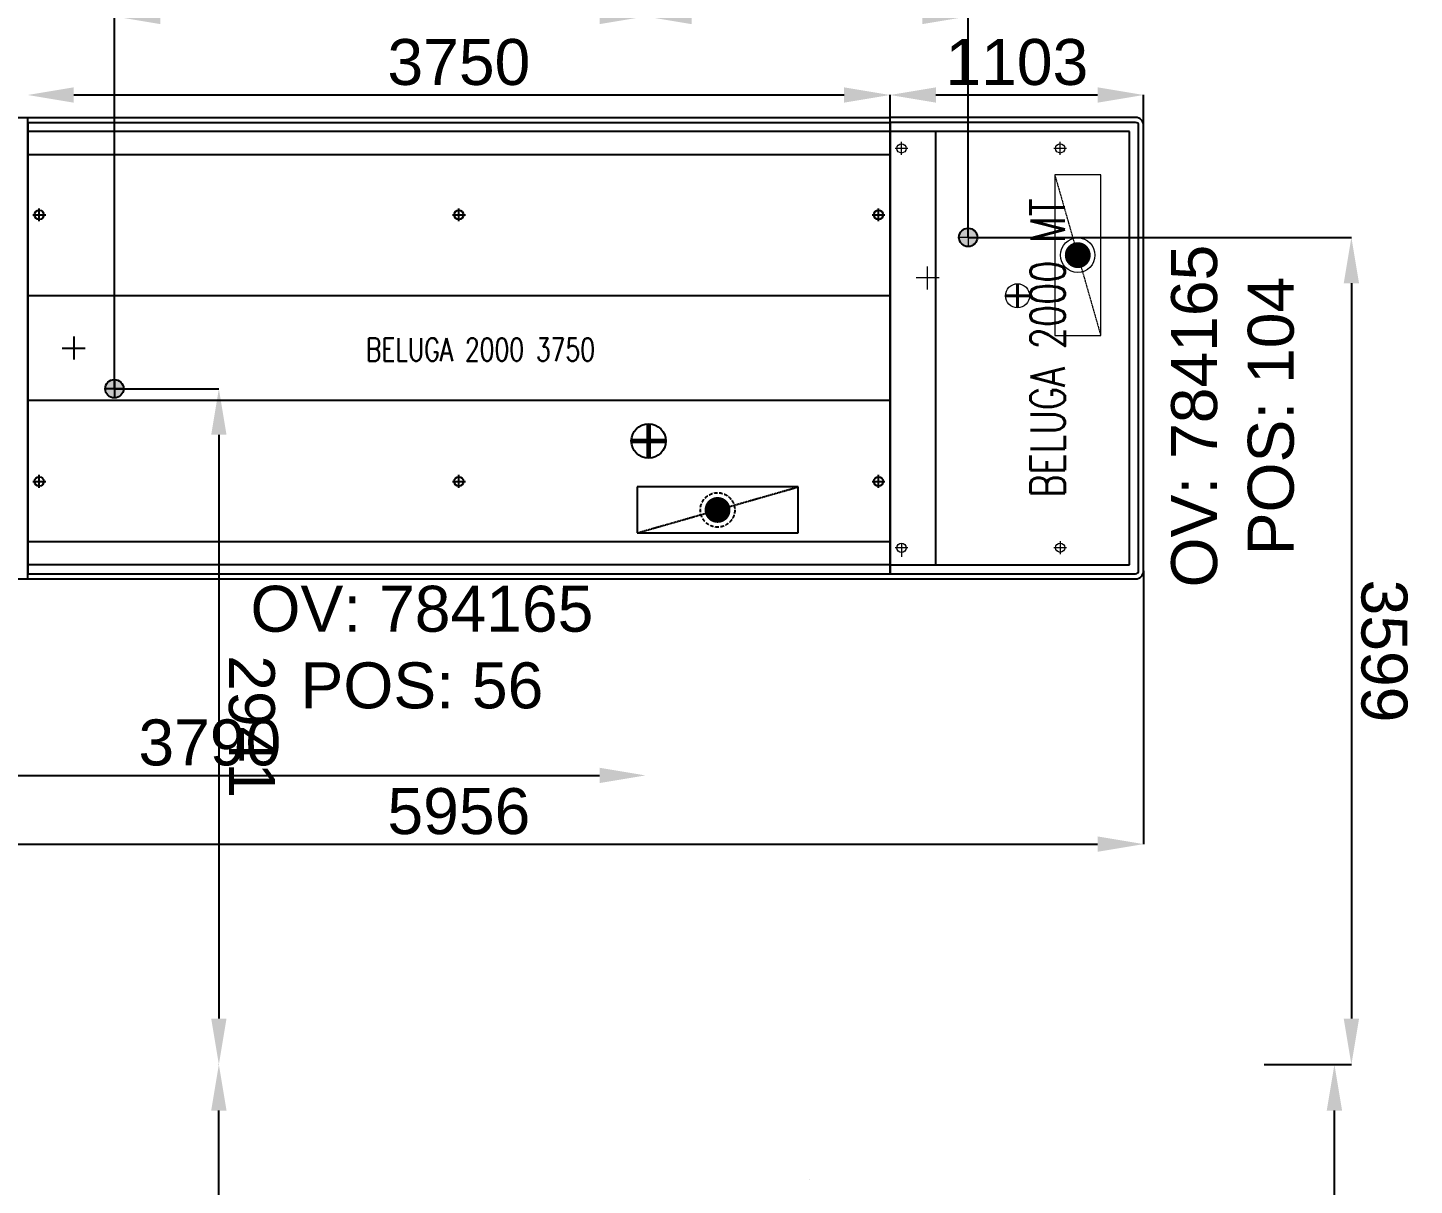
# Model space of a CAD drawing. Header units: millimetres. Extents: x 1478096 to 1808313, y 619971 to 762366.
# Drawn here: x 1791210 to 1797240, y 662116 to 667153 of the extents above; entities that cross this region are included whole.
import ezdxf
from ezdxf.enums import TextEntityAlignment as Align

# ---------------------------------------------------------------- set-up
doc = ezdxf.new("R2010")
doc.units = ezdxf.units.MM
doc.header["$LTSCALE"] = 10
doc.linetypes.add('DASHED', pattern=[0.75, 0.5, -0.25])
doc.layers.add('CAMBIOS', color=7, linetype='Continuous', lineweight=5, true_color=0xdc0909)
for name, color, linetype in [('COSTAN-EXH-COTAS', 7, 'Continuous'), ('COSTAN-EXH-Desagues', 1, 'Continuous'), ('COSTAN-EXH-NOMENCLATURAS', 7, 'Continuous'), ('COSTAN-EXHIBIDORAS', 7, 'Continuous'), ('DE-AUXILIAR', 8, 'Continuous'), ('DE-BANCHI', 3, 'Continuous'), ('DE-GOP', 1, 'Continuous'), ('DE-I-ELECT', 6, 'DASHED'), ('DE-I-FRIO-ALIM', 4, 'Continuous'), ('DE-SCARICHI', 3, 'Continuous'), ('DE-TESTI20', 3, 'Continuous'), ('DE-TRAMA', 8, 'Continuous'), ('LAY-OUT-HELADERAS', 251, 'Continuous')]:
    doc.layers.add(name, color=color, linetype=linetype)
doc.layers.add('WHALEMT', color=1, linetype='Continuous', lineweight=9)
doc.styles.add('costan', font='arial.ttf')
doc.styles.add('ROMANS20', font='romans.shx', dxfattribs={"width": 0.9, "height": 2})
doc.styles.add('TESTI15', font='romans.shx', dxfattribs={"width": 0.9, "height": 1.5})
doc.dimstyles.new('COSTAN-DESAGUES', dxfattribs={"dimtxt": 200, "dimasz": 200, "dimexe": 0, "dimexo": 0, "dimgap": 40, "dimtad": 1, "dimdec": 0, "dimzin": 0, "dimdsep": 46, "dimtxsty": 'costan', "dimblk1": 'ARCHTICK', "dimblk2": 'ARCHTICK', "dimcen": 0, "dimclrd": 256, "dimclre": 256, "dimclrt": 256, "dimadec": 0, "dimazin": 0, "dimtfac": 1, "dimtdec": 0, "dimtofl": 0, "dimtmove": 0, "dimatfit": 3, "dimfxl": 0, "dimtolj": 1, "dimtzin": 0, "dimarcsym": 0})
doc.dimstyles.new('COSTAN-MM-100', dxfattribs={"dimtxt": 200, "dimasz": 200, "dimexe": 0, "dimexo": 0, "dimgap": 40, "dimtad": 1, "dimdec": 0, "dimzin": 0, "dimdsep": 46, "dimtxsty": 'costan', "dimblk1": 'ARCHTICK', "dimblk2": 'ARCHTICK', "dimcen": 0, "dimclrd": 256, "dimclre": 256, "dimclrt": 256, "dimadec": 0, "dimazin": 0, "dimtfac": 1, "dimtdec": 0, "dimtofl": 0, "dimtmove": 0, "dimatfit": 3, "dimfxl": 0, "dimtolj": 1, "dimtzin": 0, "dimarcsym": 0})

# ---------------------------------------------------------------- blocks, each defined once
blk = doc.blocks.new('POSICION DE DESAGUE')
for p, q in [((-40, 0), (40, 0)), ((0, 40), (0, -40))]:
    blk.add_line(p, q)
blk = doc.blocks.new('WHALE 2000 MT')
at = {"layer": 'DE-GOP'}
for p, q in [((22.00000104494393, 0), (22.00000104494393, -1068.000002412134)), ((22.00009247755474, 5.684341886080801e-11), (1986.000092477553, 0)), ((1986.000094329938, -1068.000002412134), (1986.000094329938, 0)), ((35.0000016624108, -1081.000001516202), (1973.000093712471, -1081.000001516202))]:
    blk.add_line(p, q, dxfattribs=at)
for centre, major_axis, ratio in [((35.00000166240557, -1068.000002412135), (9.192388039082289, 9.192388039082289), 0.9999999949374188), ((1973.000093712466, -1068.000002412135), (-9.192388039082289, 9.192388039082289), 0.9999999949374189)]:
    blk.add_ellipse(centre, major_axis=major_axis, ratio=ratio, start_param=2.356194487661054, end_param=3.926990819518532, dxfattribs=at)
at = {"layer": 'WHALEMT', "color": 3}
for p, q in [((0, 0), (0, -1068.000002412134)), ((61.00000289734453, 0), (61.00000289734453, -1042.000004203999)), ((1947.000092477538, -1042.000004203999), (1947.000092477538, 0)), ((2008.000095374882, -1068.000002412134), (2008.000095374882, 0)), ((1309.223445830867, -213.2232750393541), (1309.223445830867, -113.2232819311412)), ((1259.223443455994, -163.2232784852476), (1359.223448205739, -163.2232784852476)), ((61.00000289734453, -199.9999855272563), (1947.000092477538, -199.9999855272563)), ((61.00000289734453, -1042.000004203999), (1947.000092477538, -1042.000004203999)), ((35.0000016624108, -1103.000000000009), (1973.000093712471, -1103.000000000009))]:
    blk.add_line(p, q, dxfattribs=at)
at = {"layer": 'WHALEMT', "color": 8, "linetype": 'Continuous', "ltscale": 3}
for p, q in [((152.6249085276561, -50.00000000001137), (96.37490852983888, -50.00000000001137)), ((134.9999999999909, -78.12500000795808), (134.9999999999909, -21.87499999195097)), ((1844.875095375983, -50.00000000001137), (1901.1250953738, -50.00000000001137)), ((1873.000095374891, -78.12500000801492), (1873.000095374891, -21.87499999200782)), ((135.5000010063065, -768.1250000080126), (135.5000010063065, -711.8749999920055)), ((1873.000095374891, -768.1250000080126), (1873.000095374891, -711.8749999920055)), ((163.6250010052152, -740.0000000000091), (107.3750010073979, -740.0000000000091)), ((1844.875095375983, -740.0000000000091), (1901.1250953738, -740.0000000000091))]:
    blk.add_line(p, q, dxfattribs=at)
at = {"layer": 'WHALEMT', "color": 4, "ltscale": 3}
for p, q in [((1231.756347895441, -502.1053303913163), (1231.756347895441, -607.1053303888334)), ((1284.2563478942, -554.6053303900749), (1179.256347896683, -554.6053303900749))]:
    blk.add_line(p, q, dxfattribs=at)
at = {"layer": 'WHALEMT', "color": 6, "linetype": 'DASHED', "ltscale": 0.5}
for p, q in [((1758.529230374791, -716.5048364876725), (1058.529230374802, -716.5048364876725)), ((1058.529230374802, -716.5048364876725), (1058.529230374802, -916.5048364876611)), ((1758.529230374791, -716.5048364876725), (1058.529230374745, -916.5048364876611)), ((1758.529230374791, -916.5048364876611), (1758.529230374791, -716.5048364876725)), ((1058.529230374802, -916.5048364876611), (1758.529230374791, -916.5048364876611))]:
    blk.add_line(p, q, dxfattribs=at)
at = {"layer": 'WHALEMT', "color": 4, "ltscale": 3, "const_width": 13.99999999966894}
for points in [[(1231.756347895435, -502.1053303913161), (1231.730097896269, -607.1053238263214)], [(1284.256347894198, -554.6053303900792), (1179.256347896686, -554.6053303900792)]]:
    blk.add_lwpolyline(points, dxfattribs=at)
at = {"layer": 'WHALEMT', "color": 4, "ltscale": 3, "const_width": 0.05249999999875854}
blk.add_lwpolyline([(1231.756347895435, -554.5790803900547, 1), (1231.756347895435, -554.6315803900964, 1)], format="xyb", close=True, dxfattribs=at)
at = {"layer": 'WHALEMT', "ltscale": 3, "const_width": 0.07499999999822649}
blk.add_lwpolyline([(1231.756347895435, -629.5678303882835, 1), (1231.756347895435, -629.6428303883242, 1)], format="xyb", close=True, dxfattribs=at)
at = {"layer": 'WHALEMT', "color": 6, "ltscale": 3}
for points, const_width in [([(1436.654230392431, -816.5048364786583, 1), (1380.404230392969, -816.5048364786583, 1)], 56.24999999946922), ([(1541.909311491103, -846.5176203031899, 1), (1541.834311491106, -846.5176203031899, 1)], 0.0749999999992923)]:
    blk.add_lwpolyline(points, format="xyb", close=True, dxfattribs=dict(at, const_width=const_width))
at = {"layer": 'WHALEMT', "color": 7, "ltscale": 3}
for centre in [(134.9999999999909, -49.99999999995453), (1873.000095374891, -50.00000000001137), (135.5000010063065, -740.0000000000091), (1873.000095374891, -740.0000000000091)]:
    blk.add_circle(centre, 20, dxfattribs=at)
at = {"layer": 'WHALEMT', "color": 4, "ltscale": 3}
blk.add_circle((1231.756347895441, -554.6053303900749), 52.49999999875854, dxfattribs=at)
at = {"layer": 'WHALEMT', "color": 6, "ltscale": 3}
blk.add_circle((1408.529230392702, -816.5048364786571), 74.89412785355981, dxfattribs=at)
at = {"layer": 'WHALEMT', "color": 3}
for centre, major_axis, start_param, end_param in [((35.00000166240557, -1068.000002412135), (-24.74873724276969, 24.74873724276969), 0.7853981684540963, 2.356194485135696), ((1973.000093712466, -1068.000002412135), (24.74873724276969, 24.74873724276969), 3.92699082204389, 5.49778713872549)]:
    blk.add_ellipse(centre, major_axis=major_axis, ratio=0.9999999898867032, start_param=start_param, end_param=end_param, dxfattribs=at)
at = {"rotation": 180}
blk.add_blockref('POSICION DE DESAGUE', (1486.000094562783, -340.0000002095567), dxfattribs=at)
at = {"layer": 'WHALEMT', "color": 3, "style": 'TESTI15', "width": 0.7500000582076649}
blk.add_text('BELUGA 2000 MT', height=149.9999896623194, dxfattribs=at).set_placement((1004.000047687441, -685.49995381386), align=Align.MIDDLE)
blk = doc.blocks.new('A$CC')
at = {"layer": 'DE-I-FRIO-ALIM', "ltscale": 3}
for p, q in [((1041.88186728023, 820.8183087784055), (1041.88186728023, 670.8183087784055)), ((966.8818672802299, 745.8183087784055), (1116.88186728023, 745.8183087784055))]:
    blk.add_line(p, q, dxfattribs=at)
at = {"layer": 'DE-I-FRIO-ALIM', "ltscale": 3, "const_width": 20}
for points in [[(1041.88186728023, 820.8183087784055), (1041.88186728023, 670.8183087784055)], [(966.8818672802299, 745.8183087784055), (1116.881857905246, 745.7808087795711)]]:
    blk.add_lwpolyline(points, dxfattribs=at)
at = {"layer": 'DE-I-FRIO-ALIM', "ltscale": 3, "const_width": 0.075}
for points in [[(1041.844367280224, 745.8183087784055, 1), (1041.919367280236, 745.8183087784055, 1)], [(1116.844367280224, 745.8183087784055, 1), (1116.919367280236, 745.8183087784055, 1)]]:
    blk.add_lwpolyline(points, format="xyb", close=True, dxfattribs=at)
at = {"layer": 'DE-I-FRIO-ALIM', "ltscale": 3}
blk.add_circle((1041.88186728023, 745.8183087784055), 75, dxfattribs=at)
blk = doc.blocks.new('A$CE')
at = {"layer": 'DE-I-ELECT', "ltscale": 3, "const_width": 56.25}
blk.add_lwpolyline([(1872.503796073084, 950.2321697522202, 1), (1928.753796073084, 950.2321697522202, 1)], format="xyb", close=True, dxfattribs=at)
at = {"layer": 'DE-I-ELECT', "ltscale": 3}
blk.add_circle((1900.628796073084, 950.2321697522202), 74.89412785426651, dxfattribs=at)
at = {"layer": 'DE-TRAMA', "ltscale": 3, "const_width": 0.075}
blk.add_lwpolyline([(1767.248714973422, 980.244953576992, 1), (1767.323714973434, 980.244953576992, 1)], format="xyb", close=True, dxfattribs=at)
blk = doc.blocks.new('bl')
at = {"color": 1}
for p, q in [((-44201.71831130172, -14500.76860208111, -2405.257013591419), (-44201.71831130172, -14580.76860208111, -2405.257013591419)), ((-44161.71831130172, -14540.76860208111, -2405.257013591419), (-44241.71831130172, -14540.76860208111, -2405.257013591419))]:
    blk.add_line(p, q, dxfattribs=at)
at = {"layer": 'DE-AUXILIAR', "linetype": 'DASHED', "ltscale": 0.5}
for p, q in [((-44578.4950065983, -13521.99190678448, -2405.257013591419), (-40828.49500659836, -13521.99190678451, -2405.257013591419)), ((-44578.49500659836, -15205.99190678448, -2405.257013591419), (-40828.49500659842, -15205.99190678451, -2405.257013591419))]:
    blk.add_line(p, q, dxfattribs=at)
at = {"layer": 'DE-BANCHI'}
for p, q in [((-44578.49500659842, -13359.99190678448, -2405.257013591419), (-40828.49500659842, -13359.99190678448, -2405.257013591419)), ((-40828.49500659842, -13420.99190678451, -2405.257013591419), (-44578.49500659842, -13420.99190678451, -2405.257013591419)), ((-40828.49500659842, -14135.99190678448, -2405.257013591419), (-44578.49500659842, -14135.99190678448, -2405.257013591419)), ((-40828.49500659842, -14591.99190678445, -2405.257013591419), (-44578.49500659842, -14591.99190678445, -2405.257013591419)), ((-40828.49500659842, -15306.99190678451, -2405.257013591419), (-44578.49500659842, -15306.99190678451, -2405.257013591419)), ((-44578.49500659842, -15367.99190678451, -2405.257013591419), (-40828.49500659842, -15367.99190678451, -2405.257013591419))]:
    blk.add_line(p, q, dxfattribs=at)
at = {"layer": 'DE-GOP'}
for p, q in [((-44578.49500659836, -13381.99190678451, -2405.257013591419), (-40828.49500659842, -13381.99190678451, -2405.257013591419)), ((-44578.49500659836, -13381.99190678451, -2405.257013591419), (-44578.49500659842, -15345.99190678451, -2405.257013591419)), ((-40828.49500659842, -13381.99190678451, -2405.257013591419), (-40828.49500659842, -15345.99190678451, -2405.257013591419)), ((-44578.49500659842, -15345.99190678451, -2405.257013591419), (-40828.49500659842, -15345.99190678451, -2405.257013591419))]:
    blk.add_line(p, q, dxfattribs=at)
at = {"layer": 'DE-GOP', "color": 8, "linetype": 'Continuous', "ltscale": 3}
for p, q in [((-44556.62000660639, -13783.99190678451, -2405.257013591419), (-44500.37000659038, -13783.99190678451, -2405.257013591419)), ((-44528.49500659842, -13812.11690678341, -2405.257013591419), (-44528.49500659842, -13755.86690678559, -2405.257013591419)), ((-42731.62000660639, -13783.99190678451, -2405.257013591419), (-42675.37000659038, -13783.99190678451, -2405.257013591419)), ((-42703.49500659842, -13812.11690678341, -2405.257013591419), (-42703.49500659842, -13755.86690678559, -2405.257013591419)), ((-40906.62000660639, -13783.99190678451, -2405.257013591419), (-40850.37000659038, -13783.99190678451, -2405.257013591419)), ((-40878.49500659842, -13812.11690678341, -2405.257013591419), (-40878.49500659842, -13755.86690678559, -2405.257013591419)), ((-44556.62000660639, -14943.99190678451, -2405.257013591419), (-44500.37000659038, -14943.99190678451, -2405.257013591419)), ((-44528.49500659842, -14972.11690678341, -2405.257013591419), (-44528.49500659842, -14915.86690678559, -2405.257013591419)), ((-42731.62000660639, -14943.99190678451, -2405.257013591419), (-42675.37000659038, -14943.99190678451, -2405.257013591419)), ((-42703.49500659842, -14972.11690678341, -2405.257013591419), (-42703.49500659842, -14915.86690678559, -2405.257013591419)), ((-40906.62000660639, -14943.99190678451, -2405.257013591419), (-40850.37000659038, -14943.99190678451, -2405.257013591419)), ((-40878.49500659842, -14972.11690678341, -2405.257013591419), (-40878.49500659842, -14915.86690678559, -2405.257013591419))]:
    blk.add_line(p, q, dxfattribs=at)
at = {"layer": 'DE-GOP', "color": 7, "ltscale": 3}
for centre in [(-44528.49500659842, -13783.99190678451, -2405.257013591419), (-42703.49500659842, -13783.99190678451, -2405.257013591419), (-40878.49500659842, -13783.99190678451, -2405.257013591419), (-44528.49500659842, -14943.99190678451, -2405.257013591419), (-42703.49500659842, -14943.99190678451, -2405.257013591419), (-40878.49500659842, -14943.99190678451, -2405.257013591419)]:
    blk.add_circle(centre, 20, dxfattribs=at)
at = {"layer": 'DE-I-ELECT', "linetype": 'DASHED', "ltscale": 0.5}
blk.add_line((-41928.49500659836, -15167.99190678451, -2405.257013591419), (-41228.49500659836, -14967.99190678451, -2405.257013591419), dxfattribs=at)
at = {"layer": 'DE-I-ELECT', "linetype": 'DASHED', "ltscale": 0.5, "elevation": -2405.257013591419}
blk.add_lwpolyline([(-41928.49500659836, -15167.99190678451), (-41228.49500659836, -15167.99190678451), (-41228.49500659836, -14967.99190678451), (-41928.49500659836, -14967.99190678451)], close=True, dxfattribs=at)
at = {"layer": 'DE-SCARICHI'}
for p, q in [((-44378.49500659836, -14313.99190678448, -2405.257013591419), (-44378.49500659836, -14413.99190678448, -2405.257013591419)), ((-44428.49500659836, -14363.99190678445, -2405.257013591419), (-44328.49500659842, -14363.99190678445, -2405.257013591419))]:
    blk.add_line(p, q, dxfattribs=at)
at = {"layer": 'LAY-OUT-HELADERAS'}
blk.add_line((-40828.49499629519, -14135.99206088646, -2405.257013591419), (-44578.49501070158, -14135.99206088646, -2405.257013591419), dxfattribs=at)
blk.add_line((-40828.49499629519, -14135.99206088646, -2405.257013591419), (-44578.49501070158, -14135.99206088646, -2405.257013591419), dxfattribs=at)
at = {"layer": 'DE-I-ELECT', "ltscale": 3}
blk.add_blockref('A$CE', (-43479.1238026715, -16018.22407653672, -2405.257013591419), dxfattribs=at)
at = {"layer": 'DE-I-FRIO-ALIM', "ltscale": 3}
blk.add_blockref('A$CC', (-42920.40934514278, -15513.79145744449, -2405.257013591419), dxfattribs=at)
at = {"layer": 'DE-TESTI20', "ltscale": 3, "style": 'ROMANS20', "width": 0.75}
blk.add_text('BELUGA 2000 3750', height=100, dxfattribs=at).set_placement((-42609.67102916579, -14370.01003688871, -2405.257013591419), align=Align.MIDDLE)
blk = doc.blocks.new('*D287')
at = {"layer": 'COSTAN-EXH-COTAS', "lineweight": -2, "transparency": 16777216}
for p, q in [((1791409.766774126, 666860.4071453034), (1794759.766798137, 666860.4071453034)), ((1794959.766798137, 666740.9537689183), (1794959.766798137, 666860.4071453034))]:
    blk.add_line(p, q, dxfattribs=at)
at = {"layer": 'COSTAN-EXH-COTAS', "transparency": 16777216}
for points in [[(1791409.766774126, 666893.7404786368), (1791409.766774126, 666827.0738119701), (1791209.766774126, 666860.4071453034)], [(1794759.766798137, 666893.7404786368), (1794759.766798137, 666827.0738119701), (1794959.766798137, 666860.4071453034)]]:
    blk.add_solid(points, dxfattribs=at)
at = {"layer": 'Defpoints', "color": 0, "transparency": 16777216}
for p in [(1791209.766774126, 666860.4071453034), (1794959.766798137, 666860.4071453034), (1794959.766798137, 666740.9537689183)]:
    blk.add_point(p, dxfattribs=at)
at = {"layer": 'COSTAN-EXH-COTAS', "transparency": 16777216, "insert": (1793084.766786131, 667002.5899556718), "char_height": 200, "attachment_point": 5, "style": 'costan'}
blk.add_mtext('\\A1;3750', dxfattribs=at)
blk = doc.blocks.new('_ARCHTICK')
at = {"color": 0, "linetype": 'ByBlock', "const_width": 0.15}
blk.add_lwpolyline([(-0.5, -0.5), (0.5, 0.5)], dxfattribs=at)
blk = doc.blocks.new('*D288')
at = {"layer": 'COSTAN-EXH-COTAS', "lineweight": -2, "transparency": 16777216}
for p, q in [((1795159.766798137, 666860.4071453034), (1795862.766790063, 666860.4071453034)), ((1796062.766790063, 666727.9532758758), (1796062.766790063, 666860.4071453034))]:
    blk.add_line(p, q, dxfattribs=at)
at = {"layer": 'COSTAN-EXH-COTAS', "transparency": 16777216}
for points in [[(1795159.766798137, 666893.7404786368), (1795159.766798137, 666827.0738119701), (1794959.766798137, 666860.4071453034)], [(1795862.766790063, 666893.7404786368), (1795862.766790063, 666827.0738119701), (1796062.766790063, 666860.4071453034)]]:
    blk.add_solid(points, dxfattribs=at)
at = {"layer": 'Defpoints', "color": 0, "transparency": 16777216}
for p in [(1794959.766798137, 666860.4071453034), (1796062.766790063, 666860.4071453034), (1796062.766790063, 666727.9532758758)]:
    blk.add_point(p, dxfattribs=at)
at = {"layer": 'COSTAN-EXH-COTAS', "transparency": 16777216, "insert": (1795511.2667941, 667002.5899556718), "char_height": 200, "attachment_point": 5, "style": 'costan'}
blk.add_mtext('\\A1;1103', dxfattribs=at)
blk = doc.blocks.new('*D289')
at = {"layer": 'COSTAN-EXH-COTAS', "lineweight": -2, "transparency": 16777216}
for p, q in [((1790106.766778535, 664789.9532358497), (1790106.766778535, 663600.9086754868)), ((1796062.766789929, 664789.9531838257), (1796062.766789929, 663600.9086754868)), ((1790306.766778535, 663600.9086754868), (1795862.766789929, 663600.9086754868))]:
    blk.add_line(p, q, dxfattribs=at)
at = {"layer": 'COSTAN-EXH-COTAS', "transparency": 16777216}
for points in [[(1790306.766778535, 663634.2420088202), (1790306.766778535, 663567.5753421534), (1790106.766778535, 663600.9086754868)], [(1795862.766789929, 663634.2420088202), (1795862.766789929, 663567.5753421534), (1796062.766789929, 663600.9086754868)]]:
    blk.add_solid(points, dxfattribs=at)
at = {"layer": 'Defpoints', "color": 0, "transparency": 16777216}
for p in [(1790106.766778535, 664789.9532358497), (1796062.766789929, 664789.9531838257), (1796062.766789929, 663600.9086754868)]:
    blk.add_point(p, dxfattribs=at)
at = {"layer": 'COSTAN-EXH-COTAS', "transparency": 16777216, "insert": (1793084.766784232, 663743.0232730311), "char_height": 200, "attachment_point": 5, "style": 'costan'}
blk.add_mtext('\\A1;5956', dxfattribs=at)
blk = doc.blocks.new('*D300')
at = {"layer": 'COSTAN-EXH-Desagues', "lineweight": -2, "transparency": 16777216}
for p, q in [((1792041.00187941, 662641.4583569865), (1792041.00187941, 662641.4583569865)), ((1792041.011561842, 660005.4460992853), (1792041.002614037, 662441.4583569878)), ((1793169.498427352, 659805.4502443698), (1792041.012296469, 659805.4460992865))]:
    blk.add_line(p, q, dxfattribs=at)
at = {"layer": 'COSTAN-EXH-Desagues', "transparency": 16777216}
for points in [[(1792074.33594737, 662441.4584794256), (1792007.669280704, 662441.4582345498), (1792041.00187941, 662641.4583569865)], [(1792074.344895175, 660005.4462217231), (1792007.678228509, 660005.4459768473), (1792041.012296469, 659805.4460992865)]]:
    blk.add_solid(points, dxfattribs=at)
at = {"layer": 'Defpoints', "color": 0, "transparency": 16777216}
for p in [(1792041.00187941, 662641.4583569865), (1792041.00187941, 662641.4583569865), (1793169.498427352, 659805.4502443698)]:
    blk.add_point(p, dxfattribs=at)
at = {"layer": 'COSTAN-EXH-Desagues', "transparency": 16777216, "insert": (1792183.189898307, 661223.4527503932), "char_height": 200, "attachment_point": 5, "rotation": 270.0002104552038, "style": 'costan'}
blk.add_mtext('\\A1;2836', dxfattribs=at)
blk = doc.blocks.new('*D305')
at = {"layer": 'COSTAN-EXH-Desagues', "lineweight": -2, "transparency": 16777216}
for p, q in [((1790869.766782382, 665276.9501683601), (1790869.766782382, 667654.8074031897)), ((1791069.766782382, 667654.8074031897), (1793696.883265761, 667654.8074031897))]:
    blk.add_line(p, q, dxfattribs=at)
at = {"layer": 'COSTAN-EXH-Desagues', "transparency": 16777216}
for points in [[(1791069.766782382, 667688.1407365231), (1791069.766782382, 667621.4740698563), (1790869.766782382, 667654.8074031897)], [(1793696.883265761, 667688.1407365231), (1793696.883265761, 667621.4740698563), (1793896.883265761, 667654.8074031897)]]:
    blk.add_solid(points, dxfattribs=at)
at = {"layer": 'Defpoints', "color": 0, "transparency": 16777216}
for p in [(1793896.883265761, 667654.8074031897), (1793896.883265761, 667654.8074031897), (1790869.766782382, 665276.9501683601)]:
    blk.add_point(p, dxfattribs=at)
at = {"layer": 'COSTAN-EXH-Desagues', "transparency": 16777216, "insert": (1792383.325024071, 667796.9902135581), "char_height": 200, "attachment_point": 5, "style": 'costan'}
blk.add_mtext('\\A1;3027', dxfattribs=at)
blk = doc.blocks.new('COSTAN-REFERENCIA DE DESAGÜES')
at = {"layer": 'COSTAN-EXH-Desagues'}
blk.add_hatch(color=256, dxfattribs=at).paths.add_polyline_path([(40, 0, 1), (-40, 0, 1)])
blk.add_circle((0, 0), 40, dxfattribs=at)
blk = doc.blocks.new('*D307')
at = {"layer": 'COSTAN-EXH-Desagues', "lineweight": -2, "transparency": 16777216}
for p, q in [((1791586.543451416, 665582.1734087927), (1791586.543451416, 667202.0938549385)), ((1791786.543451416, 667202.0938549385), (1793696.883265761, 667202.0938549385))]:
    blk.add_line(p, q, dxfattribs=at)
at = {"layer": 'COSTAN-EXH-Desagues', "transparency": 16777216}
for points in [[(1791786.543451416, 667235.4271882719), (1791786.543451416, 667168.7605216051), (1791586.543451416, 667202.0938549385)], [(1793696.883265761, 667235.4271882719), (1793696.883265761, 667168.7605216051), (1793896.883265761, 667202.0938549385)]]:
    blk.add_solid(points, dxfattribs=at)
at = {"layer": 'Defpoints', "color": 0, "transparency": 16777216}
for p in [(1793896.883265761, 667202.0938549385), (1793896.883265761, 667202.0938549385), (1791586.543451416, 665582.1734087927)]:
    blk.add_point(p, dxfattribs=at)
at = {"layer": 'COSTAN-EXH-Desagues', "transparency": 16777216, "insert": (1792741.713358589, 667344.2766653069), "char_height": 200, "attachment_point": 5, "style": 'costan'}
blk.add_mtext('\\A1;2310', dxfattribs=at)
blk = doc.blocks.new('*D308')
at = {"layer": 'COSTAN-EXH-Desagues', "lineweight": -2, "transparency": 16777216}
for p, q in [((1791586.543451416, 665582.1734087928), (1792040.991077757, 665582.1750780409)), ((1792040.991812384, 665382.1750780423), (1792041.001144783, 662841.4583569852)), ((1792041.00187941, 662641.4583569866), (1792041.00187941, 662641.4583569866))]:
    blk.add_line(p, q, dxfattribs=at)
at = {"layer": 'COSTAN-EXH-Desagues', "transparency": 16777216}
for points in [[(1792074.325145717, 665382.1752004802), (1792007.658479051, 665382.1749556044), (1792040.991077757, 665582.1750780409)], [(1792074.334478116, 662841.4584794231), (1792007.66781145, 662841.4582345473), (1792041.00187941, 662641.4583569866)]]:
    blk.add_solid(points, dxfattribs=at)
at = {"layer": 'Defpoints', "color": 0, "transparency": 16777216}
for p in [(1791586.543451416, 665582.1734087928), (1792041.00187941, 662641.4583569866), (1792041.00187941, 662641.4583569866)]:
    blk.add_point(p, dxfattribs=at)
at = {"layer": 'COSTAN-EXH-Desagues', "transparency": 16777216, "insert": (1792183.111076127, 664111.81723952), "char_height": 200, "attachment_point": 5, "rotation": 270.0002104552038, "style": 'costan'}
blk.add_mtext('\\A1;2941', dxfattribs=at)
blk = doc.blocks.new('*D309')
at = {"layer": 'COSTAN-EXH-Desagues', "lineweight": -2, "transparency": 16777216}
for p, q in [((1795099.766790004, 667202.0938549385), (1794096.883265761, 667202.0938549385)), ((1795299.766790004, 666240.9502100868), (1795299.766790004, 667202.0938549385))]:
    blk.add_line(p, q, dxfattribs=at)
at = {"layer": 'COSTAN-EXH-Desagues', "transparency": 16777216}
for points in [[(1794096.883265761, 667235.4271882719), (1794096.883265761, 667168.7605216051), (1793896.883265761, 667202.0938549385)], [(1795099.766790004, 667235.4271882719), (1795099.766790004, 667168.7605216051), (1795299.766790004, 667202.0938549385)]]:
    blk.add_solid(points, dxfattribs=at)
at = {"layer": 'Defpoints', "color": 0, "transparency": 16777216}
for p in [(1793896.883265761, 667202.0938549385), (1793896.883265761, 667202.0938549385), (1795299.766790004, 666240.9502100868)]:
    blk.add_point(p, dxfattribs=at)
at = {"layer": 'COSTAN-EXH-Desagues', "transparency": 16777216, "insert": (1794598.325027883, 667344.2766653069), "char_height": 200, "attachment_point": 5, "style": 'costan'}
blk.add_mtext('\\A1;1403', dxfattribs=at)
blk = doc.blocks.new('*D310')
at = {"layer": 'COSTAN-EXH-Desagues', "lineweight": -2, "transparency": 16777216}
for p, q in [((1795299.766790005, 666240.9502100869), (1796966.327007889, 666240.9563315896)), ((1796966.327742517, 666040.956331591), (1796966.339494642, 662841.4764487369)), ((1796586.267199284, 662641.4750526783), (1796966.340229269, 662641.4764487382))]:
    blk.add_line(p, q, dxfattribs=at)
at = {"layer": 'COSTAN-EXH-Desagues', "transparency": 16777216}
for points in [[(1796999.66107585, 666040.956454029), (1796932.994409184, 666040.9562091532), (1796966.327007889, 666240.9563315896)], [(1796999.672827975, 662841.4765711748), (1796933.006161309, 662841.476326299), (1796966.340229269, 662641.4764487382)]]:
    blk.add_solid(points, dxfattribs=at)
at = {"layer": 'Defpoints', "color": 0, "transparency": 16777216}
for p in [(1795299.766790005, 666240.9502100869), (1796586.267199284, 662641.4750526783), (1796966.340229269, 662641.4764487382)]:
    blk.add_point(p, dxfattribs=at)
at = {"layer": 'COSTAN-EXH-Desagues', "transparency": 16777216, "insert": (1797108.516428946, 664441.2169124208), "char_height": 200, "attachment_point": 5, "rotation": 270.0002104552038, "style": 'costan'}
blk.add_mtext('\\A1;3599', dxfattribs=at)
blk = doc.blocks.new('*D411')
at = {"layer": 'COSTAN-EXH-COTAS', "lineweight": -2, "transparency": 16777216}
blk.add_line((1796892.521802219, 660125.4502443696), (1796892.521802219, 662441.475052678), dxfattribs=at)
at = {"layer": 'COSTAN-EXH-COTAS', "transparency": 16777216}
for points in [[(1796859.188468886, 662441.475052678), (1796925.855135553, 662441.475052678), (1796892.521802219, 662641.475052678)], [(1796859.188468886, 660125.4502443696), (1796925.855135553, 660125.4502443696), (1796892.521802219, 659925.4502443696)]]:
    blk.add_solid(points, dxfattribs=at)
at = {"layer": 'Defpoints', "color": 0, "transparency": 16777216}
for p in [(1796892.521802219, 662641.475052678), (1796892.521802219, 662641.475052678), (1796892.521802219, 659925.4502443696)]:
    blk.add_point(p, dxfattribs=at)
at = {"layer": 'COSTAN-EXH-COTAS', "transparency": 16777216, "insert": (1796750.407204675, 661283.4626485241), "char_height": 200, "attachment_point": 5, "rotation": 90, "style": 'costan'}
blk.add_mtext('\\A1;2716', dxfattribs=at)
blk = doc.blocks.new('*D413')
at = {"layer": 'COSTAN-EXH-COTAS', "lineweight": -2, "transparency": 16777216}
blk.add_line((1790306.766778535, 663899.8052465959), (1793696.883265762, 663899.8052465959), dxfattribs=at)
at = {"layer": 'COSTAN-EXH-COTAS', "transparency": 16777216}
for points in [[(1790306.766778535, 663933.1385799292), (1790306.766778535, 663866.4719132625), (1790106.766778535, 663899.8052465959)], [(1793696.883265762, 663933.1385799292), (1793696.883265762, 663866.4719132625), (1793896.883265762, 663899.8052465959)]]:
    blk.add_solid(points, dxfattribs=at)
at = {"layer": 'Defpoints', "color": 0, "transparency": 16777216}
for p in [(1790106.766778535, 663899.8052465959), (1793896.883265762, 663899.8052465959), (1793896.883265762, 663899.8052465959)]:
    blk.add_point(p, dxfattribs=at)
at = {"layer": 'COSTAN-EXH-COTAS', "transparency": 16777216, "insert": (1792001.825022148, 664041.9880569642), "char_height": 200, "attachment_point": 5, "style": 'costan'}
blk.add_mtext('\\A1;3790', dxfattribs=at)

msp = doc.modelspace()

# ---------------------------------------------------------------- linework, layer by layer
at = {"layer": 'COSTAN-EXH-Desagues'}
msp.add_line((1794611.814875427, 662141.4662053136), (1794611.814875427, 662141.4662053136), dxfattribs=at)
at = {"layer": 'LAY-OUT-HELADERAS'}
for p, q in [((1790141.766769572, 666762.9501040893), (1794959.766800098, 666762.9501118021)), ((1790141.766769572, 666762.9501040893), (1794959.766800098, 666762.9501118021)), ((1791209.766785691, 664754.9501040879), (1791209.766785691, 666762.9501118021)), ((1791209.766785691, 664754.9501040879), (1791209.766785691, 666762.9501118021)), ((1791209.766785691, 666740.9501117176), (1794959.766800098, 666740.9501117176)), ((1791209.766785691, 664776.9501041725), (1791209.766785691, 666740.9501117176)), ((1791209.766785691, 666740.9501117176), (1794959.766800098, 666740.9501117176)), ((1791209.766785691, 664776.9501041725), (1791209.766785691, 666740.9501117176)), ((1791209.766785691, 666740.9500153837), (1791209.766785691, 664776.9500078385)), ((1791209.766785691, 666740.9500153837), (1791209.766785691, 664776.9500078385)), ((1791209.766785691, 666740.9500153837), (1791209.766785691, 664776.9500078385)), ((1791209.766785691, 666740.9500153837), (1791209.766785691, 664776.9500078385)), ((1791209.766785691, 666740.9500153837), (1791209.766785691, 664776.9500078385)), ((1791209.766785691, 666740.9500153837), (1791209.766785691, 664776.9500078385)), ((1796027.766792207, 666762.9502110332), (1794959.766785691, 666762.9502110332)), ((1796027.766792207, 666762.9502110332), (1794959.766785691, 666762.9502110332)), ((1794959.766785691, 664776.9502005064), (1794959.766785691, 666740.9502080515)), ((1796027.766792207, 666740.9502099036), (1794959.766785691, 666740.9502099036)), ((1794959.766785691, 664776.9502005064), (1794959.766785691, 666740.9502080515)), ((1796027.766792207, 666740.9502099036), (1794959.766785691, 666740.9502099036)), ((1794959.766800098, 666740.9501117176), (1794959.766800098, 664776.9501041725)), ((1794959.766800098, 666740.9501117176), (1794959.766800098, 664776.9501041725)), ((1794959.766800098, 666701.9501115677), (1791209.766785691, 666701.9501115677)), ((1794959.766800098, 666701.9501115677), (1791209.766785691, 666701.9501115677)), ((1796001.766793898, 666701.9502079017), (1794959.766785691, 666701.9502079017)), ((1796001.766793898, 666701.9502079017), (1794959.766785691, 666701.9502079017)), ((1795159.766771987, 664815.950111076), (1795159.766771987, 666701.9502079017)), ((1795159.766771987, 664815.950111076), (1795159.766771987, 666701.9502079017)), ((1796001.766793898, 664815.950111076), (1796001.766793898, 666701.9502079017)), ((1796001.766793898, 664815.950111076), (1796001.766793898, 666701.9502079017)), ((1796040.76679136, 664789.950109741), (1796040.76679136, 666727.9502092364)), ((1796040.76679136, 664789.950109741), (1796040.76679136, 666727.9502092364)), ((1796062.766789929, 664789.950109741), (1796062.766789929, 666727.9502092364)), ((1796062.766789929, 664789.950109741), (1796062.766789929, 666727.9502092364)), ((1796062.766789929, 664789.950109741), (1796062.766789929, 666727.9502092364)), ((1796062.766789929, 664789.950109741), (1796062.766789929, 666727.9502092364)), ((1791209.766785691, 666600.9501111797), (1794959.766800098, 666600.9501111797)), ((1791209.766785691, 666600.9501111797), (1794959.766800098, 666600.9501111797)), ((1794959.766800098, 665530.9501070691), (1791209.766785691, 665530.9501070691)), ((1794959.766800098, 665530.9501070691), (1791209.766785691, 665530.9501070691)), ((1791209.766785691, 664916.9501047103), (1794959.766800098, 664916.9501047103)), ((1791209.766785691, 664916.9501047103), (1794959.766800098, 664916.9501047103)), ((1794959.766800098, 664815.9501043223), (1791209.766785691, 664815.9501043223)), ((1794959.766800098, 664815.9501043223), (1791209.766785691, 664815.9501043223)), ((1794959.766785691, 664815.950111076), (1796001.766793898, 664815.950111076)), ((1794959.766785691, 664815.950111076), (1796001.766793898, 664815.950111076)), ((1790141.766769572, 664754.9500010003), (1794959.766800098, 664754.9501040879)), ((1790141.766769572, 664754.9500010003), (1794959.766800098, 664754.9501040879)), ((1791209.766776087, 664776.9501041725), (1794959.766800098, 664776.9501041725)), ((1791209.766776087, 664776.9501041725), (1794959.766800098, 664776.9501041725)), ((1794959.766785691, 664776.9501090738), (1796027.766792207, 664776.9501090738)), ((1794959.766785691, 664776.9501090738), (1796027.766792207, 664776.9501090738)), ((1794959.766785691, 664754.9501079442), (1796027.766792207, 664754.9501079442)), ((1794959.766785691, 664754.9501079442), (1796027.766792207, 664754.9501079442))]:
    msp.add_line(p, q, dxfattribs=at)
for centre, major_axis, ratio, start_param, end_param in [((1796027.766792207, 666727.9502092364), (-24.74873733770963, 24.74873733770963), 0.9999999898931321, 3.926990822040676, 5.497787138722208), ((1796027.766792207, 666727.9502092364), (-24.74873733770963, 24.74873733770963), 0.9999999898931321, 3.926990822040676, 5.497787138722208), ((1796027.766792207, 666727.9502092364), (-24.74873733770963, 24.74873733770963), 0.9999999898931321, 3.926990822040676, 5.497787138722208), ((1796027.766792207, 666727.9502092364), (-24.74873733770963, 24.74873733770963), 0.9999999898931321, 3.926990822040676, 5.497787138722208), ((1796027.766792207, 666727.9502092364), (-24.74873733770963, 24.74873733770963), 0.9999999898931321, 3.926990822040676, 5.497787138722208), ((1796027.766792207, 666727.9502092364), (-24.74873733770963, 24.74873733770963), 0.9999999898931321, 3.926990822040676, 5.497787138722208), ((1796027.766792207, 666727.9502092364), (9.192388074325208, 9.192388074325207), 0.9999999949128238, 5.497787141229804, 7.068583473111878), ((1796027.766792207, 666727.9502092364), (9.192388074325208, 9.192388074325207), 0.9999999949128238, 5.497787141229804, 7.068583473111878), ((1796027.766792207, 666727.9502092364), (9.192388074325208, 9.192388074325207), 0.9999999949128238, 5.497787141229804, 7.068583473111878), ((1796027.766792207, 666727.9502092364), (9.192388074325208, 9.192388074325207), 0.9999999949128238, 5.497787141229804, 7.068583473111878), ((1796027.766792207, 666727.9502092364), (9.192388074325208, 9.192388074325207), 0.9999999949128238, 5.497787141229804, 7.068583473111878), ((1796027.766792207, 666727.9502092364), (9.192388074325208, 9.192388074325207), 0.9999999949128238, 5.497787141229804, 7.068583473111878), ((1796027.766792207, 664789.950109741), (24.74873733776646, 24.74873733776646), 0.9999999898885388, 3.926990822042972, 5.497787138726407), ((1796027.766792207, 664789.950109741), (-9.192388074325208, 9.192388074325208), 0.9999999949303139, 2.356194487640011, 3.926990819522085), ((1796027.766792207, 664789.950109741), (-9.192388074325208, 9.192388074325208), 0.9999999949303139, 2.356194487640011, 3.926990819522085), ((1796027.766792207, 664789.950109741), (24.74873733776646, 24.74873733776646), 0.9999999898885388, 3.926990822042972, 5.497787138726407), ((1796027.766792207, 664789.950109741), (24.74873733776646, 24.74873733776646), 0.9999999898885388, 3.926990822042972, 5.497787138726407), ((1796027.766792207, 664789.950109741), (-9.192388074325208, 9.192388074325208), 0.9999999949303139, 2.356194487640011, 3.926990819522085), ((1796027.766792207, 664789.950109741), (24.74873733776646, 24.74873733776646), 0.9999999898885388, 3.926990822042972, 5.497787138726407), ((1796027.766792207, 664789.950109741), (-9.192388074325208, 9.192388074325208), 0.9999999949303139, 2.356194487640011, 3.926990819522085), ((1796027.766792207, 664789.950109741), (-9.192388074325208, 9.192388074325208), 0.9999999949303139, 2.356194487640011, 3.926990819522085), ((1796027.766792207, 664789.950109741), (24.74873733776646, 24.74873733776646), 0.9999999898885388, 3.926990822042972, 5.497787138726407), ((1796027.766792207, 664789.950109741), (24.74873733776646, 24.74873733776646), 0.9999999898885388, 3.926990822042972, 5.497787138726407), ((1796027.766792207, 664789.950109741), (-9.192388074325208, 9.192388074325208), 0.9999999949303139, 2.356194487640011, 3.926990819522085)]:
    msp.add_ellipse(centre, major_axis=major_axis, ratio=ratio, start_param=start_param, end_param=end_param, dxfattribs=at)

# ---------------------------------------------------------------- block references
at = {"layer": 'CAMBIOS', "rotation": 90}
msp.add_blockref('WHALE 2000 MT', (1794959.766789794, 664754.950115524), dxfattribs=at)
at = {"layer": 'COSTAN-EXH-Desagues'}
for p in [(1795299.766790004, 666240.9502100868), (1791586.543451416, 665582.1734087927)]:
    msp.add_blockref('COSTAN-REFERENCIA DE DESAGÜES', p, dxfattribs=at)
at = {"layer": 'COSTAN-EXHIBIDORAS'}
msp.add_blockref('bl', (1835788.261762717, 680122.9420108738, 2405.257013591443), dxfattribs=at)

# ---------------------------------------------------------------- texts
at = {"layer": 'COSTAN-EXH-NOMENCLATURAS', "insert": (1796450.393992819, 665463.4048797081), "char_height": 200, "attachment_point": 5, "rotation": 90, "style": 'costan'}
msp.add_mtext('OV: 784165\\PPOS: 104', dxfattribs=at)
at = {"layer": 'COSTAN-EXH-NOMENCLATURAS', "insert": (1792924.137620891, 664456.878283899), "char_height": 200, "attachment_point": 5, "style": 'costan'}
msp.add_mtext('OV: 784165\\PPOS: 56', dxfattribs=at)

# ---------------------------------------------------------------- dimensions: what is measured, and where the dimension line sits
at = {"layer": 'COSTAN-EXH-COTAS'}
for base, p1, p2, picture, middle in [((1794959.766798137, 666860.4071453034), (1791209.766774126, 666860.4071453034), (1794959.766798137, 666740.9537689183), '*D287', (1793084.766786131, 667002.5899556718)), ((1796062.766790063, 666860.4071453034), (1794959.766798137, 666860.4071453034), (1796062.766790063, 666727.9532758758), '*D288', (1795511.2667941, 667002.5899556718)), ((1796062.766789929, 663600.9086754868), (1790106.766778535, 664789.9532358497), (1796062.766789929, 664789.9531838257), '*D289', (1793084.766784232, 663743.0232730311)), ((1793896.883265762, 663899.8052465959), (1790106.766778535, 663899.8052465959), (1793896.883265762, 663899.8052465959), '*D413', (1792001.825022148, 664041.9880569642))]:
    dim = msp.add_linear_dim(base=base, p1=p1, p2=p2, dimstyle='COSTAN-MM-100', dxfattribs=at)
    dim.commit()
    dim.dimension.update_dxf_attribs({"geometry": picture, "text_midpoint": middle})
dim = msp.add_linear_dim(base=(1796892.521802219, 662641.475052678), p1=(1796892.521802219, 659925.4502443696), p2=(1796892.521802219, 662641.475052678), angle=90, dimstyle='COSTAN-MM-100', dxfattribs=at)
dim.commit()
dim.dimension.update_dxf_attribs({"geometry": '*D411', "text_midpoint": (1796750.407204675, 661283.4626485241)})
at = {"layer": 'COSTAN-EXH-Desagues'}
for base, p1, p2, picture, middle in [((1793896.883265761, 667654.8074031897), (1790869.766782382, 665276.9501683601), (1793896.883265761, 667654.8074031897), '*D305', (1792383.325024071, 667796.9902135581)), ((1793896.883265761, 667202.0938549385), (1791586.543451416, 665582.1734087927), (1793896.883265761, 667202.0938549385), '*D307', (1792741.713358589, 667344.2766653069)), ((1793896.883265761, 667202.0938549385), (1795299.766790004, 666240.9502100868), (1793896.883265761, 667202.0938549385), '*D309', (1794598.325027883, 667344.2766653069))]:
    dim = msp.add_linear_dim(base=base, p1=p1, p2=p2, dimstyle='COSTAN-DESAGUES', dxfattribs=at)
    dim.commit()
    dim.dimension.update_dxf_attribs({"geometry": picture, "text_midpoint": middle})
for base, p1, p2, picture, middle in [((1796966.340229269, 662641.4764487382), (1795299.766790004, 666240.9502100868), (1796586.267199283, 662641.4750526781), '*D310', (1797108.516428946, 664441.2169124208)), ((1792041.00187941, 662641.4583569866), (1791586.543451416, 665582.1734087927), (1792041.00187941, 662641.4583569864), '*D308', (1792183.111076127, 664111.81723952)), ((1792041.00187941, 662641.4583569865), (1793169.498427352, 659805.4502443696), (1792041.00187941, 662641.4583569863), '*D300', (1792183.189898307, 661223.4527503932))]:
    dim = msp.add_linear_dim(base=base, p1=p1, p2=p2, angle=90.0002104552038, dimstyle='COSTAN-DESAGUES', dxfattribs=at)
    dim.commit()
    dim.dimension.update_dxf_attribs({"geometry": picture, "text_midpoint": middle})

doc.saveas('drawing.dxf')
